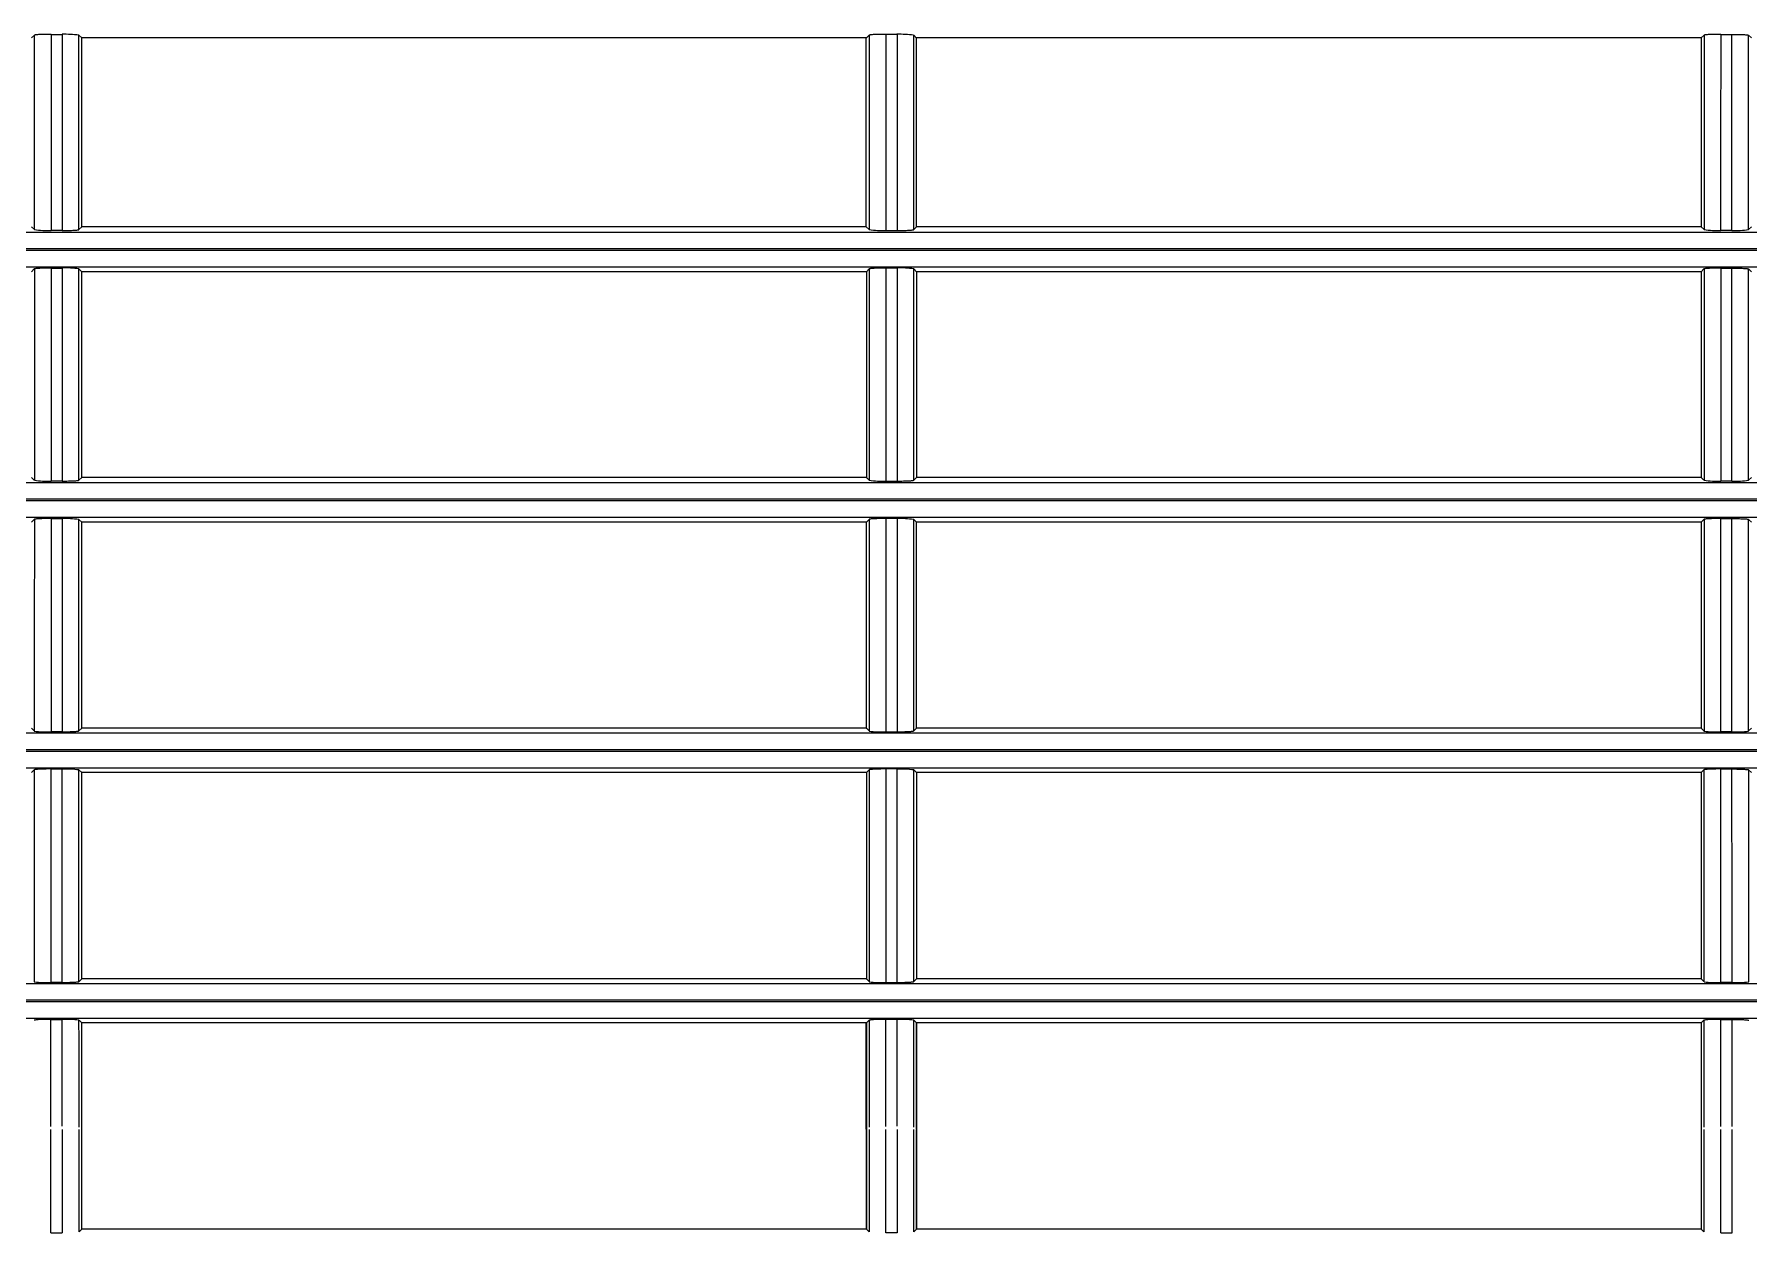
# Model space of a CAD drawing. Header units: centimetres. Extents: x 31 to 22766, y 238 to 3306.
# Drawn here: x 1915.14 to 1925.41, y 1101.24 to 1108.42 of the extents above; entities that cross this region are included whole.
import ezdxf
from ezdxf.xclip import XClip

# ---------------------------------------------------------------- set-up
doc = ezdxf.new("R2010")
doc.units = ezdxf.units.CM
doc.header["$XCLIPFRAME"] = 0

# ---------------------------------------------------------------- blocks, each defined once
blk = doc.blocks.new('fxaq 2.8 kw iç ünite')
at = {"color": 7, "linetype": 'Continuous', "true_color": 0xffffff}
for p, q in [((11484.136, 4101.444), (11484.136, 4100.825)), ((11484.204, 4101.444), (11484.136, 4101.444)), ((11484.204, 4101.444), (11484.204, 4100.825)), ((11484.304, 4100.825), (11484.304, 4101.439)), ((11484.304, 4101.439), (11484.32, 4101.423)), ((11484.32, 4100.187), (11484.32, 4101.423)), ((11484.32, 4101.423), (11489.02, 4101.423)), ((11489.02, 4101.423), (11489.036, 4101.439)), ((11489.02, 4100.187), (11489.02, 4101.423)), ((11489.02, 4101.423), (11489.02, 4100.83)), ((11489.036, 4101.439), (11489.036, 4100.825)), ((11489.136, 4101.444), (11489.204, 4101.444)), ((11489.136, 4100.825), (11489.136, 4101.444)), ((11489.204, 4101.444), (11489.204, 4100.825)), ((11489.32, 4101.423), (11489.304, 4101.439)), ((11489.304, 4100.825), (11489.304, 4101.439)), ((11489.32, 4100.187), (11489.32, 4101.423)), ((11489.32, 4101.423), (11494.02, 4101.423)), ((11489.32, 4101.423), (11489.32, 4100.83)), ((11494.02, 4101.423), (11494.036, 4101.439)), ((11494.02, 4101.423), (11494.02, 4100.187)), ((11494.036, 4101.439), (11494.036, 4100.825)), ((11494.136, 4100.825), (11494.136, 4101.444)), ((11494.204, 4101.444), (11494.136, 4101.444)), ((11494.204, 4101.444), (11494.204, 4100.825)), ((11484.136, 4100.807), (11484.136, 4100.166)), ((11484.204, 4100.807), (11484.204, 4100.166)), ((11489.02, 4100.825), (11489.02, 4100.187)), ((11489.204, 4100.807), (11489.204, 4100.166)), ((11489.321, 4100.825), (11489.321, 4100.187)), ((11494.204, 4100.807), (11494.204, 4100.166)), ((11468.645, 4100.161), (11530.995, 4100.161)), ((11484.038, 4100.17), (11484.036, 4100.171)), ((11484.039, 4100.17), (11484.038, 4100.17)), ((11484.042, 4100.17), (11484.039, 4100.17)), ((11484.045, 4100.169), (11484.042, 4100.17)), ((11484.05, 4100.169), (11484.045, 4100.169)), ((11484.055, 4100.168), (11484.05, 4100.169)), ((11484.061, 4100.168), (11484.055, 4100.168)), ((11484.067, 4100.167), (11484.061, 4100.168)), ((11484.075, 4100.167), (11484.067, 4100.167)), ((11484.082, 4100.167), (11484.075, 4100.167)), ((11484.091, 4100.167), (11484.082, 4100.167)), ((11484.099, 4100.166), (11484.091, 4100.167)), ((11484.108, 4100.166), (11484.099, 4100.166)), ((11484.117, 4100.166), (11484.108, 4100.166)), ((11484.126, 4100.166), (11484.117, 4100.166)), ((11484.136, 4100.166), (11484.126, 4100.166)), ((11484.204, 4100.166), (11484.136, 4100.166)), ((11484.204, 4100.166), (11484.214, 4100.166)), ((11484.214, 4100.166), (11484.224, 4100.166)), ((11484.224, 4100.166), (11484.233, 4100.166)), ((11484.233, 4100.166), (11484.241, 4100.166)), ((11484.241, 4100.166), (11484.25, 4100.167)), ((11484.25, 4100.167), (11484.258, 4100.167)), ((11484.258, 4100.167), (11484.266, 4100.167)), ((11484.266, 4100.167), (11484.273, 4100.167)), ((11484.273, 4100.167), (11484.28, 4100.168)), ((11484.28, 4100.168), (11484.286, 4100.168)), ((11484.286, 4100.168), (11484.291, 4100.169)), ((11484.291, 4100.169), (11484.295, 4100.169)), ((11484.295, 4100.169), (11484.298, 4100.17)), ((11484.298, 4100.17), (11484.301, 4100.17)), ((11484.301, 4100.17), (11484.303, 4100.17)), ((11484.303, 4100.17), (11484.304, 4100.171)), ((11484.304, 4100.171), (11484.32, 4100.187)), ((11484.32, 4100.187), (11489.02, 4100.187)), ((11489.02, 4100.187), (11489.036, 4100.171)), ((11489.136, 4100.166), (11489.204, 4100.166)), ((11489.204, 4100.166), (11489.214, 4100.166)), ((11489.214, 4100.166), (11489.224, 4100.166)), ((11489.224, 4100.166), (11489.233, 4100.166)), ((11489.233, 4100.166), (11489.241, 4100.166)), ((11489.241, 4100.166), (11489.25, 4100.167)), ((11489.25, 4100.167), (11489.258, 4100.167)), ((11489.258, 4100.167), (11489.266, 4100.167)), ((11489.266, 4100.167), (11489.273, 4100.167)), ((11489.273, 4100.167), (11489.28, 4100.168)), ((11489.28, 4100.168), (11489.286, 4100.168)), ((11489.286, 4100.168), (11489.291, 4100.169)), ((11489.291, 4100.169), (11489.295, 4100.169)), ((11489.295, 4100.169), (11489.298, 4100.17)), ((11489.298, 4100.17), (11489.301, 4100.17)), ((11489.301, 4100.17), (11489.303, 4100.17)), ((11489.303, 4100.17), (11489.304, 4100.171)), ((11489.32, 4100.187), (11489.304, 4100.171)), ((11489.32, 4100.187), (11494.02, 4100.187)), ((11494.02, 4100.187), (11494.036, 4100.171)), ((11494.204, 4100.166), (11494.136, 4100.166)), ((11494.204, 4100.166), (11494.214, 4100.166)), ((11494.214, 4100.166), (11494.224, 4100.166)), ((11494.224, 4100.166), (11494.233, 4100.166)), ((11494.233, 4100.166), (11494.241, 4100.166)), ((11494.241, 4100.166), (11494.25, 4100.167)), ((11494.25, 4100.167), (11494.258, 4100.167)), ((11494.258, 4100.167), (11494.266, 4100.167)), ((11494.266, 4100.167), (11494.273, 4100.167)), ((11494.273, 4100.167), (11494.28, 4100.168)), ((11494.28, 4100.168), (11494.286, 4100.168)), ((11494.286, 4100.168), (11494.291, 4100.169)), ((11494.291, 4100.169), (11494.295, 4100.169)), ((11494.295, 4100.169), (11494.298, 4100.17)), ((11494.298, 4100.17), (11494.301, 4100.17)), ((11494.301, 4100.17), (11494.303, 4100.17)), ((11494.303, 4100.17), (11494.304, 4100.171)), ((11468.52, 4100.061), (11531.12, 4100.061)), ((11468.52, 4100.051), (11531.12, 4100.051)), ((11530.995, 4099.951), (11468.645, 4099.951)), ((11484.136, 4099.945), (11484.204, 4099.945)), ((11484.32, 4099.924), (11484.304, 4099.94)), ((11484.32, 4098.687), (11484.32, 4099.924)), ((11484.32, 4099.924), (11489.02, 4099.924)), ((11489.036, 4099.94), (11489.02, 4099.924)), ((11489.02, 4098.688), (11489.02, 4099.924)), ((11489.02, 4099.924), (11489.02, 4099.924)), ((11489.038, 4099.941), (11489.036, 4099.94)), ((11489.036, 4099.94), (11489.036, 4099.804)), ((11489.039, 4099.941), (11489.038, 4099.941)), ((11489.042, 4099.941), (11489.039, 4099.941)), ((11489.045, 4099.942), (11489.042, 4099.941)), ((11489.05, 4099.942), (11489.045, 4099.942)), ((11489.055, 4099.943), (11489.05, 4099.942)), ((11489.06, 4099.943), (11489.055, 4099.943)), ((11489.067, 4099.944), (11489.06, 4099.943)), ((11489.074, 4099.944), (11489.067, 4099.944)), ((11489.082, 4099.944), (11489.074, 4099.944)), ((11489.091, 4099.944), (11489.082, 4099.944)), ((11489.099, 4099.945), (11489.091, 4099.944)), ((11489.108, 4099.945), (11489.099, 4099.945)), ((11489.117, 4099.945), (11489.108, 4099.945)), ((11489.126, 4099.945), (11489.117, 4099.945)), ((11489.136, 4099.945), (11489.126, 4099.945)), ((11489.204, 4099.945), (11489.136, 4099.945)), ((11489.304, 4099.804), (11489.304, 4099.94)), ((11489.304, 4099.94), (11489.32, 4099.924)), ((11489.321, 4099.924), (11489.32, 4099.924)), ((11489.32, 4098.688), (11489.32, 4099.924)), ((11489.321, 4099.924), (11494.02, 4099.924)), ((11494.036, 4099.94), (11494.02, 4099.924)), ((11494.02, 4099.924), (11494.02, 4098.687)), ((11494.038, 4099.941), (11494.036, 4099.94)), ((11494.039, 4099.941), (11494.038, 4099.941)), ((11494.042, 4099.941), (11494.039, 4099.941)), ((11494.045, 4099.942), (11494.042, 4099.941)), ((11494.05, 4099.942), (11494.045, 4099.942)), ((11494.055, 4099.943), (11494.05, 4099.942)), ((11494.06, 4099.943), (11494.055, 4099.943)), ((11494.067, 4099.944), (11494.06, 4099.943)), ((11494.074, 4099.944), (11494.067, 4099.944)), ((11494.082, 4099.944), (11494.074, 4099.944)), ((11494.091, 4099.944), (11494.082, 4099.944)), ((11494.099, 4099.945), (11494.091, 4099.944)), ((11494.108, 4099.945), (11494.099, 4099.945)), ((11494.117, 4099.945), (11494.108, 4099.945)), ((11494.126, 4099.945), (11494.117, 4099.945)), ((11494.136, 4099.945), (11494.126, 4099.945)), ((11494.136, 4099.945), (11494.204, 4099.945)), ((11489.036, 4099.804), (11489.036, 4099.673)), ((11489.304, 4099.673), (11489.304, 4099.804)), ((11489.036, 4099.673), (11489.036, 4099.548)), ((11489.304, 4099.548), (11489.304, 4099.673)), ((11489.036, 4099.548), (11489.036, 4099.425)), ((11489.304, 4099.425), (11489.304, 4099.548)), ((11489.036, 4099.425), (11489.036, 4099.304)), ((11489.304, 4099.304), (11489.304, 4099.425)), ((11489.036, 4099.304), (11489.036, 4099.184)), ((11489.304, 4099.184), (11489.304, 4099.304)), ((11489.036, 4099.184), (11489.036, 4099.062)), ((11489.304, 4099.062), (11489.304, 4099.184)), ((11489.036, 4099.062), (11489.036, 4098.936)), ((11489.304, 4098.936), (11489.304, 4099.062)), ((11489.036, 4098.936), (11489.036, 4098.807)), ((11489.304, 4098.807), (11489.304, 4098.936)), ((11489.036, 4098.807), (11489.037, 4098.671)), ((11489.304, 4098.671), (11489.304, 4098.807)), ((11468.645, 4098.661), (11530.995, 4098.661)), ((11484.037, 4098.671), (11484.02, 4098.687)), ((11484.038, 4098.671), (11484.037, 4098.671)), ((11484.04, 4098.67), (11484.038, 4098.671)), ((11484.042, 4098.67), (11484.04, 4098.67)), ((11484.046, 4098.669), (11484.042, 4098.67)), ((11484.05, 4098.669), (11484.046, 4098.669)), ((11484.055, 4098.669), (11484.05, 4098.669)), ((11484.061, 4098.668), (11484.055, 4098.669)), ((11484.067, 4098.668), (11484.061, 4098.668)), ((11484.075, 4098.667), (11484.067, 4098.668)), ((11484.083, 4098.667), (11484.075, 4098.667)), ((11484.091, 4098.667), (11484.083, 4098.667)), ((11484.099, 4098.667), (11484.091, 4098.667)), ((11484.108, 4098.667), (11484.099, 4098.667)), ((11484.117, 4098.666), (11484.108, 4098.667)), ((11484.126, 4098.666), (11484.117, 4098.666)), ((11484.136, 4098.666), (11484.126, 4098.666)), ((11484.204, 4098.666), (11484.136, 4098.666)), ((11484.204, 4098.666), (11484.214, 4098.666)), ((11484.214, 4098.666), (11484.224, 4098.666)), ((11484.224, 4098.666), (11484.233, 4098.667)), ((11484.233, 4098.667), (11484.241, 4098.667)), ((11484.241, 4098.667), (11484.25, 4098.667)), ((11484.25, 4098.667), (11484.258, 4098.667)), ((11484.258, 4098.667), (11484.266, 4098.667)), ((11484.266, 4098.667), (11484.273, 4098.668)), ((11484.273, 4098.668), (11484.28, 4098.668)), ((11484.28, 4098.668), (11484.286, 4098.669)), ((11484.286, 4098.669), (11484.291, 4098.669)), ((11484.291, 4098.669), (11484.295, 4098.669)), ((11484.295, 4098.669), (11484.298, 4098.67)), ((11484.298, 4098.67), (11484.301, 4098.67)), ((11484.301, 4098.67), (11484.303, 4098.671)), ((11484.303, 4098.671), (11484.304, 4098.671)), ((11484.304, 4098.671), (11484.32, 4098.687)), ((11484.32, 4098.687), (11489.02, 4098.687)), ((11489.02, 4098.687), (11489.02, 4098.688)), ((11489.02, 4098.688), (11489.037, 4098.671)), ((11489.136, 4098.666), (11489.204, 4098.666)), ((11489.204, 4098.666), (11489.214, 4098.666)), ((11489.214, 4098.666), (11489.224, 4098.666)), ((11489.224, 4098.666), (11489.233, 4098.667)), ((11489.233, 4098.667), (11489.241, 4098.667)), ((11489.241, 4098.667), (11489.25, 4098.667)), ((11489.25, 4098.667), (11489.258, 4098.667)), ((11489.258, 4098.667), (11489.266, 4098.667)), ((11489.266, 4098.667), (11489.273, 4098.668)), ((11489.273, 4098.668), (11489.28, 4098.668)), ((11489.28, 4098.668), (11489.286, 4098.669)), ((11489.286, 4098.669), (11489.291, 4098.669)), ((11489.291, 4098.669), (11489.295, 4098.669)), ((11489.295, 4098.669), (11489.298, 4098.67)), ((11489.298, 4098.67), (11489.301, 4098.67)), ((11489.301, 4098.67), (11489.303, 4098.671)), ((11489.303, 4098.671), (11489.304, 4098.671)), ((11489.32, 4098.688), (11489.304, 4098.671)), ((11489.321, 4098.687), (11489.32, 4098.688)), ((11489.321, 4098.687), (11494.02, 4098.687)), ((11494.02, 4098.687), (11494.037, 4098.671)), ((11494.204, 4098.666), (11494.136, 4098.666)), ((11494.204, 4098.666), (11494.214, 4098.666)), ((11494.214, 4098.666), (11494.224, 4098.666)), ((11494.224, 4098.666), (11494.233, 4098.667)), ((11494.233, 4098.667), (11494.241, 4098.667)), ((11494.241, 4098.667), (11494.25, 4098.667)), ((11494.25, 4098.667), (11494.258, 4098.667)), ((11494.258, 4098.667), (11494.266, 4098.667)), ((11494.266, 4098.667), (11494.273, 4098.668)), ((11494.273, 4098.668), (11494.28, 4098.668)), ((11494.28, 4098.668), (11494.286, 4098.669)), ((11494.286, 4098.669), (11494.291, 4098.669)), ((11494.291, 4098.669), (11494.295, 4098.669)), ((11494.295, 4098.669), (11494.298, 4098.67)), ((11494.298, 4098.67), (11494.301, 4098.67)), ((11494.301, 4098.67), (11494.303, 4098.671)), ((11494.303, 4098.671), (11494.304, 4098.671)), ((11494.32, 4098.687), (11494.304, 4098.671)), ((11468.52, 4098.561), (11531.12, 4098.561)), ((11468.52, 4098.551), (11531.12, 4098.551)), ((11530.995, 4098.451), (11468.645, 4098.451)), ((11484.02, 4098.422), (11484.037, 4098.439)), ((11484.136, 4098.444), (11484.204, 4098.444)), ((11484.32, 4098.422), (11484.304, 4098.439)), ((11484.32, 4098.422), (11489.02, 4098.422)), ((11484.32, 4097.188), (11484.32, 4098.422)), ((11489.037, 4098.439), (11489.02, 4098.422)), ((11489.02, 4098.422), (11489.02, 4097.188)), ((11489.02, 4098.422), (11489.02, 4098.422)), ((11489.037, 4098.439), (11489.037, 4098.302)), ((11489.038, 4098.439), (11489.037, 4098.439)), ((11489.04, 4098.44), (11489.038, 4098.439)), ((11489.042, 4098.44), (11489.04, 4098.44)), ((11489.045, 4098.441), (11489.042, 4098.44)), ((11489.05, 4098.441), (11489.045, 4098.441)), ((11489.055, 4098.442), (11489.05, 4098.441)), ((11489.06, 4098.442), (11489.055, 4098.442)), ((11489.067, 4098.443), (11489.06, 4098.442)), ((11489.074, 4098.443), (11489.067, 4098.443)), ((11489.082, 4098.443), (11489.074, 4098.443)), ((11489.09, 4098.443), (11489.082, 4098.443)), ((11489.099, 4098.444), (11489.09, 4098.443)), ((11489.108, 4098.444), (11489.099, 4098.444)), ((11489.117, 4098.444), (11489.108, 4098.444)), ((11489.126, 4098.444), (11489.117, 4098.444)), ((11489.136, 4098.444), (11489.126, 4098.444)), ((11489.136, 4098.306), (11489.136, 4098.444)), ((11489.204, 4098.444), (11489.136, 4098.444)), ((11489.304, 4098.439), (11489.32, 4098.422)), ((11489.304, 4098.302), (11489.304, 4098.439)), ((11489.321, 4098.422), (11489.32, 4098.422)), ((11489.32, 4098.422), (11489.32, 4097.188)), ((11489.321, 4098.422), (11494.02, 4098.422)), ((11494.037, 4098.439), (11494.02, 4098.422)), ((11494.02, 4098.422), (11494.02, 4097.188)), ((11494.038, 4098.439), (11494.037, 4098.439)), ((11494.04, 4098.44), (11494.038, 4098.439)), ((11494.042, 4098.44), (11494.04, 4098.44)), ((11494.045, 4098.441), (11494.042, 4098.44)), ((11494.05, 4098.441), (11494.045, 4098.441)), ((11494.055, 4098.442), (11494.05, 4098.441)), ((11494.06, 4098.442), (11494.055, 4098.442)), ((11494.067, 4098.443), (11494.06, 4098.442)), ((11494.074, 4098.443), (11494.067, 4098.443)), ((11494.082, 4098.443), (11494.074, 4098.443)), ((11494.09, 4098.443), (11494.082, 4098.443)), ((11494.099, 4098.444), (11494.09, 4098.443)), ((11494.108, 4098.444), (11494.099, 4098.444)), ((11494.117, 4098.444), (11494.108, 4098.444)), ((11494.126, 4098.444), (11494.117, 4098.444)), ((11494.136, 4098.444), (11494.126, 4098.444)), ((11494.136, 4098.444), (11494.204, 4098.444)), ((11494.136, 4098.306), (11494.136, 4098.444)), ((11494.304, 4098.439), (11494.32, 4098.422)), ((11489.037, 4098.302), (11489.037, 4098.172)), ((11489.136, 4098.175), (11489.136, 4098.306)), ((11489.304, 4098.172), (11489.304, 4098.302)), ((11494.136, 4098.175), (11494.136, 4098.306)), ((11489.037, 4098.172), (11489.037, 4098.047)), ((11489.136, 4098.049), (11489.136, 4098.175)), ((11489.304, 4098.047), (11489.304, 4098.172)), ((11494.136, 4098.049), (11494.136, 4098.175)), ((11489.037, 4098.047), (11489.037, 4097.924)), ((11489.136, 4097.925), (11489.136, 4098.049)), ((11489.304, 4097.924), (11489.304, 4098.047)), ((11494.136, 4097.925), (11494.136, 4098.049)), ((11489.037, 4097.924), (11489.037, 4097.804)), ((11489.136, 4097.804), (11489.136, 4097.925)), ((11489.304, 4097.804), (11489.304, 4097.924)), ((11494.136, 4097.804), (11494.136, 4097.925)), ((11489.037, 4097.804), (11489.037, 4097.683)), ((11489.136, 4097.682), (11489.136, 4097.804)), ((11489.304, 4097.683), (11489.304, 4097.804)), ((11494.136, 4097.682), (11494.136, 4097.804)), ((11489.037, 4097.683), (11489.037, 4097.561)), ((11489.137, 4097.559), (11489.136, 4097.682)), ((11489.304, 4097.561), (11489.304, 4097.683)), ((11494.137, 4097.559), (11494.136, 4097.682)), ((11489.037, 4097.561), (11489.037, 4097.436)), ((11489.304, 4097.436), (11489.304, 4097.561)), ((11489.137, 4097.433), (11489.137, 4097.559)), ((11494.137, 4097.433), (11494.137, 4097.559)), ((11489.037, 4097.436), (11489.037, 4097.307)), ((11489.137, 4097.303), (11489.137, 4097.433)), ((11489.304, 4097.307), (11489.304, 4097.436)), ((11494.137, 4097.303), (11494.137, 4097.433)), ((11489.037, 4097.307), (11489.037, 4097.172)), ((11489.137, 4097.167), (11489.137, 4097.303)), ((11489.304, 4097.172), (11489.304, 4097.307)), ((11494.137, 4097.167), (11494.137, 4097.303)), ((11468.645, 4097.161), (11530.995, 4097.161)), ((11484.037, 4097.172), (11484.02, 4097.188)), ((11484.038, 4097.171), (11484.037, 4097.172)), ((11484.04, 4097.171), (11484.038, 4097.171)), ((11484.042, 4097.17), (11484.04, 4097.171)), ((11484.046, 4097.17), (11484.042, 4097.17)), ((11484.05, 4097.169), (11484.046, 4097.17)), ((11484.055, 4097.169), (11484.05, 4097.169)), ((11484.061, 4097.169), (11484.055, 4097.169)), ((11484.067, 4097.168), (11484.061, 4097.169)), ((11484.075, 4097.168), (11484.067, 4097.168)), ((11484.083, 4097.168), (11484.075, 4097.168)), ((11484.091, 4097.167), (11484.083, 4097.168)), ((11484.099, 4097.167), (11484.091, 4097.167)), ((11484.108, 4097.167), (11484.099, 4097.167)), ((11484.117, 4097.167), (11484.108, 4097.167)), ((11484.127, 4097.167), (11484.117, 4097.167)), ((11484.137, 4097.167), (11484.127, 4097.167)), ((11484.204, 4097.167), (11484.137, 4097.167)), ((11484.204, 4097.167), (11484.214, 4097.167)), ((11484.214, 4097.167), (11484.223, 4097.167)), ((11484.223, 4097.167), (11484.232, 4097.167)), ((11484.232, 4097.167), (11484.241, 4097.167)), ((11484.241, 4097.167), (11484.25, 4097.167)), ((11484.25, 4097.167), (11484.258, 4097.168)), ((11484.258, 4097.168), (11484.266, 4097.168)), ((11484.266, 4097.168), (11484.273, 4097.168)), ((11484.273, 4097.168), (11484.28, 4097.169)), ((11484.28, 4097.169), (11484.286, 4097.169)), ((11484.286, 4097.169), (11484.291, 4097.169)), ((11484.291, 4097.169), (11484.295, 4097.17)), ((11484.295, 4097.17), (11484.298, 4097.17)), ((11484.298, 4097.17), (11484.301, 4097.171)), ((11484.301, 4097.171), (11484.303, 4097.171)), ((11484.303, 4097.171), (11484.304, 4097.172)), ((11484.304, 4097.172), (11484.32, 4097.188)), ((11484.32, 4097.188), (11489.02, 4097.188)), ((11489.02, 4097.188), (11489.037, 4097.172)), ((11489.02, 4097.188), (11489.02, 4097.188)), ((11489.137, 4097.167), (11489.204, 4097.167)), ((11489.204, 4097.167), (11489.214, 4097.167)), ((11489.214, 4097.167), (11489.223, 4097.167)), ((11489.223, 4097.167), (11489.232, 4097.167)), ((11489.232, 4097.167), (11489.241, 4097.167)), ((11489.241, 4097.167), (11489.25, 4097.167)), ((11489.25, 4097.167), (11489.258, 4097.168)), ((11489.258, 4097.168), (11489.266, 4097.168)), ((11489.266, 4097.168), (11489.273, 4097.168)), ((11489.273, 4097.168), (11489.28, 4097.169)), ((11489.28, 4097.169), (11489.286, 4097.169)), ((11489.286, 4097.169), (11489.291, 4097.169)), ((11489.291, 4097.169), (11489.295, 4097.17)), ((11489.295, 4097.17), (11489.298, 4097.17)), ((11489.298, 4097.17), (11489.301, 4097.171)), ((11489.301, 4097.171), (11489.303, 4097.171)), ((11489.303, 4097.171), (11489.304, 4097.172)), ((11489.32, 4097.188), (11489.304, 4097.172)), ((11489.321, 4097.188), (11489.32, 4097.188)), ((11489.321, 4097.188), (11494.02, 4097.188)), ((11494.02, 4097.188), (11494.037, 4097.172)), ((11494.204, 4097.167), (11494.137, 4097.167)), ((11494.204, 4097.167), (11494.214, 4097.167)), ((11494.214, 4097.167), (11494.223, 4097.167)), ((11494.223, 4097.167), (11494.232, 4097.167)), ((11494.232, 4097.167), (11494.241, 4097.167)), ((11494.241, 4097.167), (11494.25, 4097.167)), ((11494.25, 4097.167), (11494.258, 4097.168)), ((11494.258, 4097.168), (11494.266, 4097.168)), ((11494.266, 4097.168), (11494.273, 4097.168)), ((11494.273, 4097.168), (11494.28, 4097.169)), ((11494.28, 4097.169), (11494.286, 4097.169)), ((11494.286, 4097.169), (11494.291, 4097.169)), ((11494.291, 4097.169), (11494.295, 4097.17)), ((11494.295, 4097.17), (11494.298, 4097.17)), ((11494.298, 4097.17), (11494.301, 4097.171)), ((11494.301, 4097.171), (11494.303, 4097.171)), ((11494.303, 4097.171), (11494.304, 4097.172)), ((11494.32, 4097.188), (11494.304, 4097.172)), ((11468.52, 4097.061), (11531.12, 4097.061)), ((11468.52, 4097.051), (11531.12, 4097.051)), ((11530.995, 4096.951), (11468.645, 4096.951)), ((11484.02, 4096.921), (11484.037, 4096.938)), ((11484.137, 4096.943), (11484.204, 4096.943)), ((11484.32, 4096.921), (11484.304, 4096.938)), ((11484.32, 4095.689), (11484.32, 4096.921)), ((11484.32, 4096.921), (11489.02, 4096.921)), ((11489.037, 4096.938), (11489.02, 4096.921)), ((11489.02, 4096.921), (11489.02, 4096.921)), ((11489.02, 4096.788), (11489.02, 4096.921)), ((11489.037, 4096.938), (11489.037, 4096.801)), ((11489.038, 4096.938), (11489.037, 4096.938)), ((11489.04, 4096.939), (11489.038, 4096.938)), ((11489.042, 4096.939), (11489.04, 4096.939)), ((11489.046, 4096.94), (11489.042, 4096.939)), ((11489.05, 4096.94), (11489.046, 4096.94)), ((11489.055, 4096.941), (11489.05, 4096.94)), ((11489.06, 4096.941), (11489.055, 4096.941)), ((11489.067, 4096.941), (11489.06, 4096.941)), ((11489.074, 4096.942), (11489.067, 4096.941)), ((11489.082, 4096.942), (11489.074, 4096.942)), ((11489.09, 4096.942), (11489.082, 4096.942)), ((11489.099, 4096.942), (11489.09, 4096.942)), ((11489.108, 4096.943), (11489.099, 4096.942)), ((11489.117, 4096.943), (11489.108, 4096.943)), ((11489.126, 4096.943), (11489.117, 4096.943)), ((11489.137, 4096.943), (11489.126, 4096.943)), ((11489.137, 4096.805), (11489.137, 4096.943)), ((11489.204, 4096.943), (11489.137, 4096.943)), ((11489.304, 4096.938), (11489.32, 4096.921)), ((11489.304, 4096.801), (11489.304, 4096.938)), ((11489.32, 4096.788), (11489.32, 4096.921)), ((11489.321, 4096.921), (11489.32, 4096.921)), ((11489.321, 4096.921), (11494.02, 4096.921)), ((11494.037, 4096.938), (11494.02, 4096.921)), ((11494.02, 4096.921), (11494.02, 4095.689)), ((11494.038, 4096.938), (11494.037, 4096.938)), ((11494.04, 4096.939), (11494.038, 4096.938)), ((11494.042, 4096.939), (11494.04, 4096.939)), ((11494.046, 4096.94), (11494.042, 4096.939)), ((11494.05, 4096.94), (11494.046, 4096.94)), ((11494.055, 4096.941), (11494.05, 4096.94)), ((11494.06, 4096.941), (11494.055, 4096.941)), ((11494.067, 4096.941), (11494.06, 4096.941)), ((11494.074, 4096.942), (11494.067, 4096.941)), ((11494.082, 4096.942), (11494.074, 4096.942)), ((11494.09, 4096.942), (11494.082, 4096.942)), ((11494.099, 4096.942), (11494.09, 4096.942)), ((11494.108, 4096.943), (11494.099, 4096.942)), ((11494.117, 4096.943), (11494.108, 4096.943)), ((11494.126, 4096.943), (11494.117, 4096.943)), ((11494.137, 4096.943), (11494.126, 4096.943)), ((11494.137, 4096.805), (11494.137, 4096.943)), ((11494.137, 4096.943), (11494.204, 4096.943)), ((11494.304, 4096.938), (11494.32, 4096.921)), ((11489.02, 4096.661), (11489.02, 4096.788)), ((11489.037, 4096.801), (11489.037, 4096.671)), ((11489.137, 4096.674), (11489.137, 4096.805)), ((11489.304, 4096.671), (11489.304, 4096.801)), ((11489.32, 4096.661), (11489.32, 4096.788)), ((11494.137, 4096.674), (11494.137, 4096.805)), ((11489.02, 4096.539), (11489.02, 4096.661)), ((11489.037, 4096.671), (11489.037, 4096.546)), ((11489.137, 4096.547), (11489.137, 4096.674)), ((11489.304, 4096.546), (11489.304, 4096.671)), ((11489.32, 4096.539), (11489.32, 4096.661)), ((11494.137, 4096.547), (11494.137, 4096.674)), ((11489.02, 4096.42), (11489.02, 4096.539)), ((11489.037, 4096.546), (11489.037, 4096.423)), ((11489.137, 4096.424), (11489.137, 4096.547)), ((11489.304, 4096.423), (11489.304, 4096.546)), ((11489.32, 4096.42), (11489.32, 4096.539)), ((11494.137, 4096.424), (11494.137, 4096.547)), ((11489.02, 4096.303), (11489.02, 4096.42)), ((11489.037, 4096.423), (11489.037, 4096.303)), ((11489.137, 4096.303), (11489.137, 4096.424)), ((11489.304, 4096.303), (11489.304, 4096.423)), ((11489.32, 4096.303), (11489.32, 4096.42)), ((11494.137, 4096.303), (11494.137, 4096.424)), ((11489.02, 4096.185), (11489.02, 4096.303)), ((11489.037, 4096.303), (11489.037, 4096.182)), ((11489.137, 4096.181), (11489.137, 4096.303)), ((11489.304, 4096.182), (11489.304, 4096.303)), ((11489.32, 4096.185), (11489.32, 4096.303)), ((11494.137, 4096.181), (11494.137, 4096.303)), ((11489.02, 4096.067), (11489.02, 4096.185)), ((11489.037, 4096.182), (11489.037, 4096.06)), ((11489.137, 4096.059), (11489.137, 4096.181)), ((11489.304, 4096.06), (11489.304, 4096.182)), ((11489.32, 4096.067), (11489.32, 4096.185)), ((11494.137, 4096.059), (11494.137, 4096.181)), ((11489.02, 4095.946), (11489.02, 4096.067)), ((11489.037, 4096.06), (11489.037, 4095.936)), ((11489.137, 4095.933), (11489.137, 4096.059)), ((11489.304, 4095.936), (11489.304, 4096.06)), ((11489.32, 4095.946), (11489.32, 4096.067)), ((11494.137, 4095.933), (11494.137, 4096.059)), ((11489.02, 4095.82), (11489.02, 4095.946)), ((11489.037, 4095.936), (11489.037, 4095.807)), ((11489.137, 4095.803), (11489.137, 4095.933)), ((11489.304, 4095.807), (11489.304, 4095.936)), ((11489.32, 4095.82), (11489.32, 4095.946)), ((11494.137, 4095.803), (11494.137, 4095.933)), ((11489.02, 4095.689), (11489.02, 4095.82)), ((11489.32, 4095.689), (11489.32, 4095.82)), ((11489.037, 4095.807), (11489.037, 4095.672)), ((11489.137, 4095.667), (11489.137, 4095.803)), ((11489.304, 4095.672), (11489.304, 4095.807)), ((11494.137, 4095.667), (11494.137, 4095.803)), ((11468.645, 4095.661), (11530.995, 4095.661)), ((11484.037, 4095.672), (11484.02, 4095.689)), ((11484.038, 4095.672), (11484.037, 4095.672)), ((11484.04, 4095.671), (11484.038, 4095.672)), ((11484.043, 4095.671), (11484.04, 4095.671)), ((11484.046, 4095.67), (11484.043, 4095.671)), ((11484.05, 4095.67), (11484.046, 4095.67)), ((11484.055, 4095.669), (11484.05, 4095.67)), ((11484.061, 4095.669), (11484.055, 4095.669)), ((11484.068, 4095.669), (11484.061, 4095.669)), ((11484.075, 4095.668), (11484.068, 4095.669)), ((11484.083, 4095.668), (11484.075, 4095.668)), ((11484.091, 4095.668), (11484.083, 4095.668)), ((11484.099, 4095.667), (11484.091, 4095.668)), ((11484.108, 4095.667), (11484.099, 4095.667)), ((11484.117, 4095.667), (11484.108, 4095.667)), ((11484.127, 4095.667), (11484.117, 4095.667)), ((11484.137, 4095.667), (11484.127, 4095.667)), ((11484.204, 4095.667), (11484.137, 4095.667)), ((11484.204, 4095.667), (11484.214, 4095.667)), ((11484.214, 4095.667), (11484.223, 4095.667)), ((11484.223, 4095.667), (11484.232, 4095.667)), ((11484.232, 4095.667), (11484.241, 4095.667)), ((11484.241, 4095.667), (11484.25, 4095.668)), ((11484.25, 4095.668), (11484.258, 4095.668)), ((11484.258, 4095.668), (11484.266, 4095.668)), ((11484.266, 4095.668), (11484.273, 4095.669)), ((11484.273, 4095.669), (11484.28, 4095.669)), ((11484.28, 4095.669), (11484.285, 4095.669)), ((11484.285, 4095.669), (11484.29, 4095.67)), ((11484.29, 4095.67), (11484.295, 4095.67)), ((11484.295, 4095.67), (11484.298, 4095.671)), ((11484.298, 4095.671), (11484.3, 4095.671)), ((11484.3, 4095.671), (11484.302, 4095.672)), ((11484.302, 4095.672), (11484.304, 4095.672)), ((11484.304, 4095.672), (11484.32, 4095.689)), ((11484.32, 4095.689), (11489.02, 4095.689)), ((11489.02, 4095.689), (11489.037, 4095.672)), ((11489.02, 4095.689), (11489.02, 4095.689)), ((11489.137, 4095.667), (11489.204, 4095.667)), ((11489.204, 4095.667), (11489.214, 4095.667)), ((11489.214, 4095.667), (11489.223, 4095.667)), ((11489.223, 4095.667), (11489.232, 4095.667)), ((11489.232, 4095.667), (11489.241, 4095.667)), ((11489.241, 4095.667), (11489.25, 4095.668)), ((11489.25, 4095.668), (11489.258, 4095.668)), ((11489.258, 4095.668), (11489.266, 4095.668)), ((11489.266, 4095.668), (11489.273, 4095.669)), ((11489.273, 4095.669), (11489.28, 4095.669)), ((11489.28, 4095.669), (11489.285, 4095.669)), ((11489.285, 4095.669), (11489.29, 4095.67)), ((11489.29, 4095.67), (11489.295, 4095.67)), ((11489.295, 4095.67), (11489.298, 4095.671)), ((11489.298, 4095.671), (11489.3, 4095.671)), ((11489.3, 4095.671), (11489.302, 4095.672)), ((11489.302, 4095.672), (11489.304, 4095.672)), ((11489.32, 4095.689), (11489.304, 4095.672)), ((11489.321, 4095.689), (11494.02, 4095.689)), ((11489.321, 4095.689), (11489.32, 4095.689)), ((11494.02, 4095.689), (11494.037, 4095.672)), ((11494.204, 4095.667), (11494.137, 4095.667)), ((11494.204, 4095.667), (11494.214, 4095.667)), ((11494.214, 4095.667), (11494.223, 4095.667)), ((11494.223, 4095.667), (11494.232, 4095.667)), ((11494.232, 4095.667), (11494.241, 4095.667)), ((11494.241, 4095.667), (11494.25, 4095.668)), ((11494.25, 4095.668), (11494.258, 4095.668)), ((11494.258, 4095.668), (11494.266, 4095.668)), ((11494.266, 4095.668), (11494.273, 4095.669)), ((11494.273, 4095.669), (11494.28, 4095.669)), ((11494.28, 4095.669), (11494.285, 4095.669)), ((11494.285, 4095.669), (11494.29, 4095.67)), ((11494.29, 4095.67), (11494.295, 4095.67)), ((11494.295, 4095.67), (11494.298, 4095.671)), ((11494.298, 4095.671), (11494.3, 4095.671)), ((11494.3, 4095.671), (11494.302, 4095.672)), ((11494.302, 4095.672), (11494.304, 4095.672)), ((11494.32, 4095.689), (11494.304, 4095.672)), ((11468.52, 4095.561), (11531.12, 4095.561)), ((11468.52, 4095.551), (11531.12, 4095.551)), ((11530.995, 4095.451), (11468.645, 4095.451)), ((11484.02, 4095.419), (11484.037, 4095.436)), ((11484.137, 4095.442), (11484.204, 4095.442)), ((11484.32, 4095.419), (11484.303, 4095.436)), ((11484.32, 4094.289), (11484.32, 4095.419)), ((11484.32, 4095.419), (11489.02, 4095.419)), ((11489.037, 4095.436), (11489.02, 4095.419)), ((11489.02, 4095.419), (11489.02, 4094.29)), ((11489.02, 4095.419), (11489.02, 4095.419)), ((11489.038, 4095.437), (11489.037, 4095.436)), ((11489.037, 4095.436), (11489.037, 4095.311)), ((11489.04, 4095.437), (11489.038, 4095.437)), ((11489.043, 4095.438), (11489.04, 4095.437)), ((11489.046, 4095.438), (11489.043, 4095.438)), ((11489.05, 4095.439), (11489.046, 4095.438)), ((11489.055, 4095.439), (11489.05, 4095.439)), ((11489.06, 4095.44), (11489.055, 4095.439)), ((11489.067, 4095.44), (11489.06, 4095.44)), ((11489.074, 4095.44), (11489.067, 4095.44)), ((11489.082, 4095.441), (11489.074, 4095.44)), ((11489.09, 4095.441), (11489.082, 4095.441)), ((11489.099, 4095.441), (11489.09, 4095.441)), ((11489.108, 4095.441), (11489.099, 4095.441)), ((11489.117, 4095.442), (11489.108, 4095.441)), ((11489.127, 4095.442), (11489.117, 4095.442)), ((11489.137, 4095.442), (11489.127, 4095.442)), ((11489.137, 4095.315), (11489.137, 4095.442)), ((11489.204, 4095.442), (11489.137, 4095.442)), ((11489.303, 4095.311), (11489.303, 4095.436)), ((11489.303, 4095.436), (11489.321, 4095.419)), ((11489.321, 4095.419), (11489.321, 4095.419)), ((11489.321, 4095.419), (11489.321, 4094.29)), ((11489.321, 4095.419), (11494.02, 4095.419)), ((11494.037, 4095.436), (11494.02, 4095.419)), ((11494.02, 4095.419), (11494.02, 4094.289)), ((11494.038, 4095.437), (11494.037, 4095.436)), ((11494.04, 4095.437), (11494.038, 4095.437)), ((11494.043, 4095.438), (11494.04, 4095.437)), ((11494.046, 4095.438), (11494.043, 4095.438)), ((11494.05, 4095.439), (11494.046, 4095.438)), ((11494.055, 4095.439), (11494.05, 4095.439)), ((11494.06, 4095.44), (11494.055, 4095.439)), ((11494.067, 4095.44), (11494.06, 4095.44)), ((11494.074, 4095.44), (11494.067, 4095.44)), ((11494.082, 4095.441), (11494.074, 4095.44)), ((11494.09, 4095.441), (11494.082, 4095.441)), ((11494.099, 4095.441), (11494.09, 4095.441)), ((11494.108, 4095.441), (11494.099, 4095.441)), ((11494.117, 4095.442), (11494.108, 4095.441)), ((11494.127, 4095.442), (11494.117, 4095.442)), ((11494.137, 4095.442), (11494.127, 4095.442)), ((11494.137, 4095.442), (11494.204, 4095.442)), ((11494.137, 4095.315), (11494.137, 4095.442)), ((11494.303, 4095.436), (11494.32, 4095.419)), ((11489.037, 4095.311), (11489.037, 4095.191)), ((11489.137, 4095.194), (11489.137, 4095.315)), ((11489.303, 4095.191), (11489.303, 4095.311)), ((11494.137, 4095.194), (11494.137, 4095.315)), ((11489.037, 4095.191), (11489.037, 4095.075)), ((11489.137, 4095.077), (11489.137, 4095.194)), ((11489.303, 4095.075), (11489.303, 4095.191)), ((11494.137, 4095.077), (11494.137, 4095.194)), ((11489.037, 4095.075), (11489.037, 4094.963)), ((11489.137, 4094.964), (11489.137, 4095.077)), ((11489.303, 4094.963), (11489.303, 4095.075)), ((11494.137, 4094.964), (11494.137, 4095.077)), ((11489.037, 4094.963), (11489.037, 4094.852)), ((11489.137, 4094.852), (11489.137, 4094.964)), ((11489.303, 4094.852), (11489.303, 4094.963)), ((11494.137, 4094.852), (11494.137, 4094.964)), ((11489.037, 4094.852), (11489.037, 4094.741)), ((11489.137, 4094.74), (11489.137, 4094.852)), ((11489.303, 4094.741), (11489.303, 4094.852)), ((11494.137, 4094.74), (11494.137, 4094.852)), ((11489.037, 4094.741), (11489.037, 4094.629)), ((11489.137, 4094.627), (11489.137, 4094.74)), ((11489.303, 4094.629), (11489.303, 4094.741)), ((11494.137, 4094.627), (11494.137, 4094.74)), ((11489.037, 4094.629), (11489.037, 4094.515)), ((11489.137, 4094.512), (11489.137, 4094.627)), ((11489.303, 4094.515), (11489.303, 4094.629)), ((11494.137, 4094.512), (11494.137, 4094.627)), ((11489.037, 4094.515), (11489.037, 4094.397)), ((11489.137, 4094.392), (11489.137, 4094.512)), ((11489.303, 4094.397), (11489.303, 4094.515)), ((11494.137, 4094.392), (11494.137, 4094.512)), ((11489.037, 4094.397), (11489.037, 4094.273)), ((11489.137, 4094.268), (11489.137, 4094.392)), ((11489.303, 4094.273), (11489.303, 4094.397)), ((11494.137, 4094.268), (11494.137, 4094.392)), ((11484.037, 4094.273), (11484.02, 4094.289)), ((11484.303, 4094.273), (11484.32, 4094.289)), ((11484.32, 4094.289), (11489.02, 4094.289)), ((11489.02, 4094.29), (11489.037, 4094.273)), ((11489.02, 4094.289), (11489.02, 4094.29)), ((11489.321, 4094.29), (11489.303, 4094.273)), ((11489.321, 4094.289), (11489.321, 4094.29)), ((11489.321, 4094.289), (11494.02, 4094.289)), ((11494.02, 4094.289), (11494.037, 4094.273)), ((11494.32, 4094.289), (11494.303, 4094.273)), ((11484.039, 4094.272), (11484.037, 4094.273)), ((11484.041, 4094.272), (11484.039, 4094.272)), ((11484.043, 4094.271), (11484.041, 4094.272)), ((11484.046, 4094.271), (11484.043, 4094.271)), ((11484.05, 4094.27), (11484.046, 4094.271)), ((11484.055, 4094.27), (11484.05, 4094.27)), ((11484.061, 4094.269), (11484.055, 4094.27)), ((11484.068, 4094.269), (11484.061, 4094.269)), ((11484.075, 4094.269), (11484.068, 4094.269)), ((11484.083, 4094.268), (11484.075, 4094.269)), ((11484.091, 4094.268), (11484.083, 4094.268)), ((11484.1, 4094.268), (11484.091, 4094.268)), ((11484.108, 4094.268), (11484.1, 4094.268)), ((11484.117, 4094.268), (11484.108, 4094.268)), ((11484.127, 4094.268), (11484.117, 4094.268)), ((11484.137, 4094.268), (11484.127, 4094.268)), ((11484.203, 4094.268), (11484.137, 4094.268)), ((11484.203, 4094.268), (11484.214, 4094.268)), ((11484.214, 4094.268), (11484.223, 4094.268)), ((11484.223, 4094.268), (11484.232, 4094.268)), ((11484.232, 4094.268), (11484.241, 4094.268)), ((11484.241, 4094.268), (11484.25, 4094.268)), ((11484.25, 4094.268), (11484.258, 4094.268)), ((11484.258, 4094.268), (11484.266, 4094.269)), ((11484.266, 4094.269), (11484.273, 4094.269)), ((11484.273, 4094.269), (11484.279, 4094.269)), ((11484.279, 4094.269), (11484.285, 4094.27)), ((11484.285, 4094.27), (11484.29, 4094.27)), ((11484.29, 4094.27), (11484.294, 4094.271)), ((11484.294, 4094.271), (11484.298, 4094.271)), ((11484.298, 4094.271), (11484.3, 4094.272)), ((11484.3, 4094.272), (11484.302, 4094.272)), ((11484.302, 4094.272), (11484.303, 4094.273)), ((11489.137, 4094.268), (11489.203, 4094.268)), ((11489.203, 4094.268), (11489.214, 4094.268)), ((11489.214, 4094.268), (11489.223, 4094.268)), ((11489.223, 4094.268), (11489.232, 4094.268)), ((11489.232, 4094.268), (11489.241, 4094.268)), ((11489.241, 4094.268), (11489.25, 4094.268)), ((11489.25, 4094.268), (11489.258, 4094.268)), ((11489.258, 4094.268), (11489.266, 4094.269)), ((11489.266, 4094.269), (11489.273, 4094.269)), ((11489.273, 4094.269), (11489.279, 4094.269)), ((11489.279, 4094.269), (11489.285, 4094.27)), ((11489.285, 4094.27), (11489.29, 4094.27)), ((11489.29, 4094.27), (11489.294, 4094.271)), ((11489.294, 4094.271), (11489.298, 4094.271)), ((11489.298, 4094.271), (11489.3, 4094.272)), ((11489.3, 4094.272), (11489.302, 4094.272)), ((11489.302, 4094.272), (11489.303, 4094.273)), ((11494.203, 4094.268), (11494.137, 4094.268)), ((11494.203, 4094.268), (11494.214, 4094.268)), ((11494.214, 4094.268), (11494.223, 4094.268)), ((11494.223, 4094.268), (11494.232, 4094.268)), ((11494.232, 4094.268), (11494.241, 4094.268)), ((11494.241, 4094.268), (11494.25, 4094.268)), ((11494.25, 4094.268), (11494.258, 4094.268)), ((11494.258, 4094.268), (11494.266, 4094.269)), ((11494.266, 4094.269), (11494.273, 4094.269)), ((11494.273, 4094.269), (11494.279, 4094.269)), ((11494.279, 4094.269), (11494.285, 4094.27)), ((11494.285, 4094.27), (11494.29, 4094.27)), ((11494.29, 4094.27), (11494.294, 4094.271)), ((11494.294, 4094.271), (11494.298, 4094.271)), ((11494.298, 4094.271), (11494.3, 4094.272)), ((11494.3, 4094.272), (11494.302, 4094.272)), ((11494.302, 4094.272), (11494.303, 4094.273))]:
    blk.add_line(p, q, dxfattribs=at)
for centre, radius, start, end in [((-28106.143, 4103.059), 39590.448, 359.99582, 359.996746), ((51078.662, 4103.059), 39589.626, 180.003254, 180.00418), ((50566.615, 4102.974), 39077.479, 180.003178, 180.004118), ((-28101.091, 4103.059), 39590.395, 359.99582, 359.996746), ((51083.64, 4103.059), 39589.604, 180.003254, 180.00418), ((50571.598, 4102.974), 39077.462, 180.003178, 180.004118), ((11489.122, 4100.881), 0.715, 263.1416, 271.1645), ((11494.122, 4100.881), 0.715, 263.1416, 271.1645), ((11484.122, 4099.233), 0.713, 88.8617, 96.9066), ((47232.12, 4102.871), 35748.084, 180.004697, 180.006731), ((48279.521, 4102.918), 36795.385, 180.004629, 180.00662), ((11484.218, 4099.233), 0.713, 83.0934, 91.1383), ((-25311.188, 4102.918), 36795.393, 359.99338, 359.995371), ((-24263.786, 4102.871), 35748.091, 359.993269, 359.995303), ((55788.557, 4103.654), 44299.421, 180.004797, 180.006451), ((-25306.166, 4102.918), 36795.37, 359.99338, 359.995371), ((11489.218, 4099.233), 0.713, 83.0934, 91.1383), ((47111.12, 4102.858), 35617.083, 180.004693, 180.006734), ((55793.551, 4103.654), 44299.415, 180.004797, 180.006451), ((-25301.183, 4102.918), 36795.388, 359.99338, 359.995371), ((11494.218, 4099.233), 0.713, 83.0934, 91.1383), ((-24253.752, 4102.871), 35748.056, 359.993269, 359.995303), ((11489.122, 4099.381), 0.714, 263.1269, 271.1512), ((11494.122, 4099.381), 0.714, 263.1269, 271.1512), ((11484.123, 4097.733), 0.712, 88.8905, 96.9476), ((44004.392, 4102.572), 32520.355, 180.007282, 180.009514), ((45354.126, 4102.69), 33869.99, 180.007183, 180.009344), ((-22385.783, 4102.69), 33869.988, 359.990656, 359.992817), ((11484.218, 4097.733), 0.712, 83.0524, 91.1095), ((-21036.057, 4102.572), 32520.361, 359.990486, 359.992718), ((-22380.832, 4102.69), 33870.036, 359.990656, 359.992817), ((11489.218, 4097.733), 0.712, 83.0524, 91.1095), ((43823.39, 4102.544), 32329.353, 180.007275, 180.009521), ((11494.218, 4097.733), 0.712, 83.0524, 91.1095), ((-22375.842, 4102.69), 33870.046, 359.990656, 359.992817), ((-21026.068, 4102.572), 32520.372, 359.990486, 359.992718), ((11489.123, 4097.881), 0.714, 263.1001, 271.1285), ((11494.123, 4097.881), 0.714, 263.1001, 271.1285), ((11484.123, 4096.233), 0.71, 88.9305, 97.0017), ((39562.985, 4101.895), 28078.949, 180.010116, 180.012699), ((41855.905, 4102.253), 30371.768, 180.010017, 180.012424), ((-18887.563, 4102.253), 30371.767, 359.987576, 359.989983), ((11484.217, 4096.233), 0.71, 82.9983, 91.0695), ((-16594.649, 4101.895), 28078.953, 359.987301, 359.989884), ((11489.217, 4096.233), 0.71, 82.9983, 91.0695), ((-18882.599, 4102.253), 30371.803, 359.987576, 359.989983), ((39573.236, 4101.896), 28079.199, 180.010116, 180.012699), ((-18877.577, 4102.253), 30371.781, 359.987576, 359.989983), ((11494.217, 4096.233), 0.71, 82.9983, 91.0695), ((-16584.665, 4101.895), 28078.969, 359.987301, 359.989884), ((11489.123, 4096.38), 0.714, 263.0606, 271.0953), ((11494.123, 4096.38), 0.714, 263.0606, 271.0953), ((11484.124, 4094.733), 0.709, 88.9837, 97.0701), ((35580.491, 4101.065), 24096.454, 180.013383, 180.01615), ((38233.355, 4101.64), 26749.219, 180.013277, 180.015792), ((-15265.013, 4101.64), 26749.218, 359.984208, 359.986723), ((11484.216, 4094.733), 0.709, 82.9299, 91.0163), ((-12612.144, 4101.065), 24096.448, 359.98385, 359.986617), ((-15260.041, 4101.64), 26749.245, 359.984208, 359.986723), ((11489.216, 4094.733), 0.709, 82.9299, 91.0163), ((35578.594, 4101.062), 24084.557, 180.013383, 180.016151), ((-15255.048, 4101.64), 26749.252, 359.984208, 359.986723), ((11494.216, 4094.733), 0.709, 82.9299, 91.0163), ((-12602.179, 4101.065), 24096.484, 359.98385, 359.986617), ((11489.124, 4094.98), 0.713, 263.0111, 271.0532), ((11494.124, 4094.98), 0.713, 263.0111, 271.0532)]:
    blk.add_arc(centre, radius, start, end, dxfattribs=at)
blk = doc.blocks.new('G$CCD2FF134')
at = {"rotation": 180}
blk.add_blockref('fxaq 2.8 kw iç ünite', (9702.42, 2930.661), dxfattribs=at)

msp = doc.modelspace()

# ---------------------------------------------------------------- block references
ref = msp.add_blockref('G$CCD2FF134', (3707.025, 2272.025))
XClip(ref).set_block_clipping_path([(-3470.0000000001, -1889.9999999982), (349.9999999999, 300.0000000019)])

doc.saveas('drawing.dxf')
